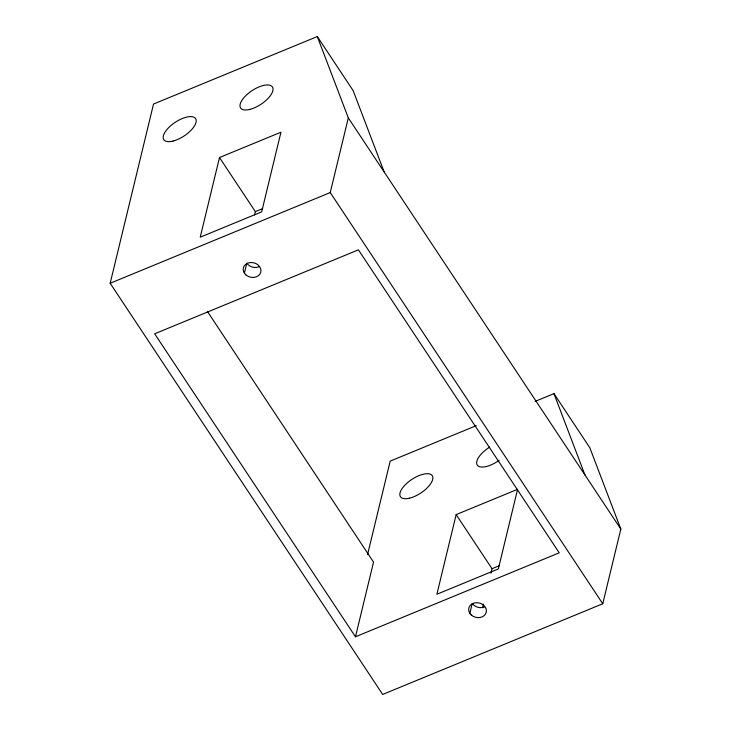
<?xml version="1.0" encoding="UTF-8"?>
<svg xmlns="http://www.w3.org/2000/svg" width="731" height="731" viewBox="0 0 731 731"><rect width="100%" height="100%" fill="white"/><g stroke="black" fill="none" stroke-linecap="round" stroke-linejoin="round"><path stroke-width="1.1" d="M535.055 401.42L553.952 393.634L589.816 447.737L620.829 529.08L602.755 603.751L382.688 694.45L110.171 283.262L153.528 104.04L317.3 36.55L353.155 90.653L384.168 171.995M219.501 157.53L200.23 237.182L261.68 211.862L280.951 132.201L219.501 157.53L255.357 211.634L254.552 214.951M244.392 273.147L246.804 263.197A8.973 7.374 13.6 0 0 258.966 266.788M602.755 603.751L330.248 192.564L348.312 117.892L317.3 36.55M367.556 554.665L390.19 461.124L476.274 425.652M355.476 636.783L154.67 333.802L358.418 249.838L559.224 552.819L355.476 636.783L373.541 562.112L207.357 311.369M456.153 514.615L436.882 594.266L498.332 568.946L517.603 489.295L456.153 514.615L492.009 568.718L490.94 573.141M469.85 613.327L472.253 603.367A8.973 7.374 13.6 0 0 484.415 606.968M482.643 607.443L483.447 604.117M255.357 211.634L262.648 208.627M110.171 283.262L330.248 192.564M492.009 568.718L499.3 565.712M348.312 117.892L620.829 529.08M553.952 393.634L584.964 474.976M499.109 460.338A19.07 8.151 -33.5 0 1 477.325 465.172A19.07 8.151 -33.5 0 1 489.706 447.08M249.81 109.422A19.07 8.151 -33.5 0 0 272.937 88.223A19.07 8.151 -33.5 0 0 246.776 94.738A19.07 8.151 -33.5 0 0 249.81 109.422M245.817 274.792A8.973 7.374 13.6 0 0 260.675 272.526A8.973 7.374 13.6 0 0 249.737 262.63A8.973 7.374 13.6 0 0 245.817 274.792M173 141.074A19.07 8.151 -33.5 0 0 196.118 119.884A19.07 8.151 -33.5 0 0 169.957 126.39A19.07 8.151 -33.5 0 0 173 141.074M471.267 614.972A8.973 7.374 13.6 0 0 486.124 612.706A8.973 7.374 13.6 0 0 475.187 602.81A8.973 7.374 13.6 0 0 471.267 614.972M409.652 498.158A19.07 8.151 -33.5 0 0 432.779 476.968A19.07 8.151 -33.5 0 0 406.619 483.474A19.07 8.151 -33.5 0 0 409.652 498.158"/></g></svg>
